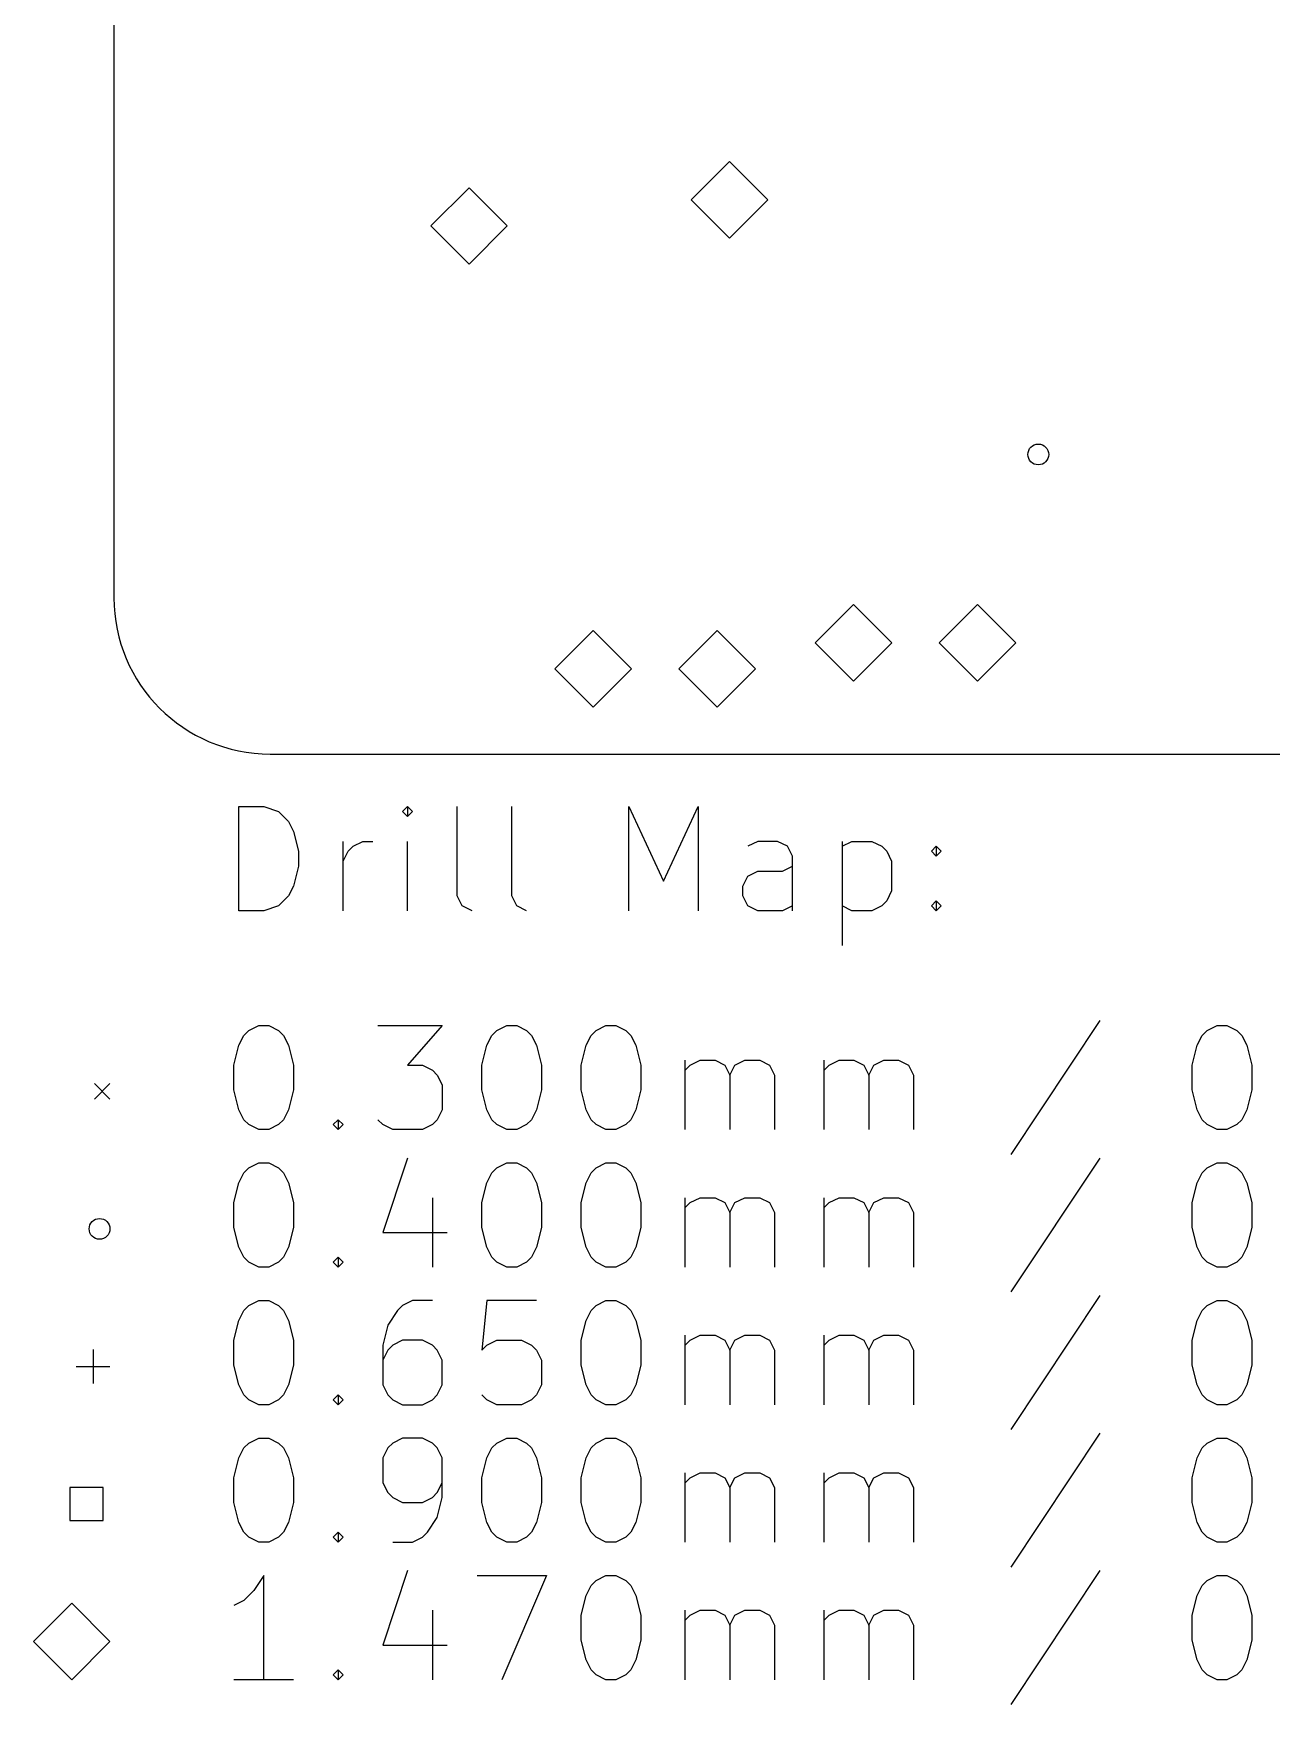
# Model space of a CAD drawing. Extents: x 0.1 to 14.8, y -5.9 to -0.7.
# Drawn here: x 0.097 to 1.033, y -5.876 to -4.613 of the extents above; entities that cross this region are included whole.
import ezdxf

# ---------------------------------------------------------------- set-up
doc = ezdxf.new("R2010")
doc.units = 0
doc.header["$MEASUREMENT"] = 0
doc.layers.add('BLACK', color=7, linetype='CONTINUOUS')

msp = doc.modelspace()

# ---------------------------------------------------------------- linework, layer by layer
at = {"layer": 'BLACK', "linetype": 'CONTINUOUS'}
for p, q in [((0.15748, -1.61417), (0.15748, -5.03937)), ((0.622835, -4.70984), (0.593898, -4.73878)), ((0.651772, -4.73878), (0.622835, -4.70984)), ((0.425984, -4.72953), (0.397047, -4.75846)), ((0.454921, -4.75846), (0.425984, -4.72953)), ((0.593898, -4.73878), (0.622835, -4.76772)), ((0.622835, -4.76772), (0.651772, -4.73878)), ((0.397047, -4.75846), (0.425984, -4.7874)), ((0.425984, -4.7874), (0.454921, -4.75846)), ((0.716585, -5.04449), (0.687648, -5.07343)), ((0.745522, -5.07343), (0.716585, -5.04449)), ((0.810335, -5.04449), (0.781398, -5.07343)), ((0.839272, -5.07343), (0.810335, -5.04449)), ((0.519734, -5.06417), (0.490797, -5.09311)), ((0.548671, -5.09311), (0.519734, -5.06417)), ((0.613484, -5.06417), (0.584547, -5.09311)), ((0.642421, -5.09311), (0.613484, -5.06417)), ((0.687648, -5.07343), (0.716585, -5.10236)), ((0.716585, -5.10236), (0.745522, -5.07343)), ((0.781398, -5.07343), (0.810335, -5.10236)), ((0.810335, -5.10236), (0.839272, -5.07343)), ((0.490797, -5.09311), (0.519734, -5.12205)), ((0.519734, -5.12205), (0.548671, -5.09311)), ((0.584547, -5.09311), (0.613484, -5.12205)), ((0.613484, -5.12205), (0.642421, -5.09311)), ((0.275591, -5.15748), (14.6457, -5.15748)), ((0.252015, -5.27597), (0.252015, -5.19723)), ((0.252015, -5.19723), (0.270763, -5.19723)), ((0.270763, -5.19723), (0.282012, -5.20098)), ((0.282012, -5.20098), (0.289511, -5.20848)), ((0.379499, -5.19723), (0.37575, -5.20098)), ((0.37575, -5.20098), (0.379499, -5.20473)), ((0.383249, -5.20098), (0.379499, -5.19723)), ((0.379499, -5.19723), (0.379499, -5.20473)), ((0.379499, -5.20473), (0.383249, -5.20098)), ((0.416995, -5.26473), (0.416995, -5.19723)), ((0.45824, -5.26473), (0.45824, -5.19723)), ((0.546729, -5.27597), (0.546729, -5.19723)), ((0.546729, -5.19723), (0.572975, -5.25348)), ((0.572975, -5.25348), (0.599222, -5.19723)), ((0.599222, -5.19723), (0.599222, -5.27597)), ((0.289511, -5.20848), (0.29326, -5.21598)), ((0.29326, -5.21598), (0.29701, -5.23098)), ((0.330756, -5.27597), (0.330756, -5.22348)), ((0.334505, -5.23098), (0.338255, -5.22723)), ((0.338255, -5.22723), (0.345754, -5.22348)), ((0.345754, -5.22348), (0.353253, -5.22348)), ((0.379499, -5.27597), (0.379499, -5.22348)), ((0.644216, -5.22348), (0.636717, -5.22723)), ((0.659214, -5.22348), (0.644216, -5.22348)), ((0.666714, -5.22723), (0.659214, -5.22348)), ((0.670463, -5.23473), (0.666714, -5.22723)), ((0.707958, -5.22348), (0.707958, -5.30222)), ((0.707958, -5.22723), (0.715457, -5.22348)), ((0.715457, -5.22348), (0.730456, -5.22348)), ((0.730456, -5.22348), (0.737955, -5.22723)), ((0.737955, -5.22723), (0.741704, -5.23098)), ((0.77545, -5.23098), (0.779199, -5.22723)), ((0.779199, -5.22723), (0.782949, -5.23098)), ((0.779199, -5.22723), (0.779199, -5.23473)), ((0.29701, -5.23098), (0.29701, -5.24223)), ((0.330756, -5.23848), (0.334505, -5.23098)), ((0.670463, -5.27597), (0.670463, -5.23473)), ((0.741704, -5.23098), (0.745454, -5.23848)), ((0.745454, -5.23848), (0.745454, -5.26098)), ((0.779199, -5.23473), (0.77545, -5.23098)), ((0.782949, -5.23098), (0.779199, -5.23473)), ((0.29701, -5.24223), (0.29326, -5.25723)), ((0.632968, -5.25723), (0.636717, -5.24973)), ((0.636717, -5.24973), (0.644216, -5.24598)), ((0.644216, -5.24598), (0.662964, -5.24598)), ((0.662964, -5.24598), (0.670463, -5.24223)), ((0.289511, -5.26473), (0.282012, -5.27223)), ((0.29326, -5.25723), (0.289511, -5.26473)), ((0.420744, -5.27223), (0.416995, -5.26473)), ((0.461989, -5.27223), (0.45824, -5.26473)), ((0.632968, -5.26473), (0.632968, -5.25723)), ((0.636717, -5.27223), (0.632968, -5.26473)), ((0.745454, -5.26098), (0.741704, -5.26848)), ((0.270763, -5.27597), (0.252015, -5.27597)), ((0.282012, -5.27223), (0.270763, -5.27597)), ((0.428243, -5.27597), (0.420744, -5.27223)), ((0.469488, -5.27597), (0.461989, -5.27223)), ((0.644216, -5.27597), (0.636717, -5.27223)), ((0.662964, -5.27597), (0.644216, -5.27597)), ((0.670463, -5.27223), (0.662964, -5.27597)), ((0.715457, -5.27597), (0.707958, -5.27223)), ((0.730456, -5.27597), (0.715457, -5.27597)), ((0.737955, -5.27223), (0.730456, -5.27597)), ((0.741704, -5.26848), (0.737955, -5.27223)), ((0.77545, -5.27223), (0.779199, -5.26848)), ((0.779199, -5.27597), (0.77545, -5.27223)), ((0.779199, -5.26848), (0.782949, -5.27223)), ((0.779199, -5.26848), (0.779199, -5.27597)), ((0.782949, -5.27223), (0.779199, -5.27597)), ((0.255765, -5.37009), (0.259514, -5.36634)), ((0.259514, -5.36634), (0.267013, -5.36259)), ((0.267013, -5.36259), (0.274513, -5.36259)), ((0.274513, -5.36259), (0.282012, -5.36634)), ((0.282012, -5.36634), (0.285761, -5.37009)), ((0.357002, -5.36259), (0.405746, -5.36259)), ((0.405746, -5.36259), (0.379499, -5.39259)), ((0.443241, -5.37009), (0.446991, -5.36634)), ((0.446991, -5.36634), (0.45449, -5.36259)), ((0.45449, -5.36259), (0.461989, -5.36259)), ((0.461989, -5.36259), (0.469488, -5.36634)), ((0.469488, -5.36634), (0.473238, -5.37009)), ((0.518232, -5.37009), (0.521982, -5.36634)), ((0.521982, -5.36634), (0.529481, -5.36259)), ((0.529481, -5.36259), (0.53698, -5.36259)), ((0.53698, -5.36259), (0.544479, -5.36634)), ((0.544479, -5.36634), (0.548228, -5.37009)), ((0.902934, -5.35884), (0.835442, -5.46008)), ((0.980174, -5.37009), (0.983924, -5.36634)), ((0.983924, -5.36634), (0.991423, -5.36259)), ((0.991423, -5.36259), (0.998922, -5.36259)), ((0.998922, -5.36259), (1.00642, -5.36634)), ((1.00642, -5.36634), (1.01017, -5.37009)), ((0.248266, -5.39259), (0.252015, -5.37759)), ((0.252015, -5.37759), (0.255765, -5.37009)), ((0.285761, -5.37009), (0.289511, -5.37759)), ((0.289511, -5.37759), (0.29326, -5.39259)), ((0.435742, -5.39259), (0.439492, -5.37759)), ((0.439492, -5.37759), (0.443241, -5.37009)), ((0.473238, -5.37009), (0.476987, -5.37759)), ((0.476987, -5.37759), (0.480737, -5.39259)), ((0.510733, -5.39259), (0.514483, -5.37759)), ((0.514483, -5.37759), (0.518232, -5.37009)), ((0.548228, -5.37009), (0.551978, -5.37759)), ((0.551978, -5.37759), (0.555727, -5.39259)), ((0.972675, -5.39259), (0.976425, -5.37759)), ((0.976425, -5.37759), (0.980174, -5.37009)), ((1.01017, -5.37009), (1.01392, -5.37759)), ((1.01392, -5.37759), (1.01767, -5.39259)), ((0.589473, -5.44133), (0.589473, -5.38884)), ((0.593223, -5.39259), (0.600722, -5.38884)), ((0.600722, -5.38884), (0.61197, -5.38884)), ((0.61197, -5.38884), (0.619469, -5.39259)), ((0.626969, -5.39259), (0.634468, -5.38884)), ((0.634468, -5.38884), (0.645716, -5.38884)), ((0.645716, -5.38884), (0.653215, -5.39259)), ((0.69446, -5.44133), (0.69446, -5.38884)), ((0.69821, -5.39259), (0.705709, -5.38884)), ((0.705709, -5.38884), (0.716957, -5.38884)), ((0.716957, -5.38884), (0.724456, -5.39259)), ((0.731955, -5.39259), (0.739454, -5.38884)), ((0.739454, -5.38884), (0.750703, -5.38884)), ((0.750703, -5.38884), (0.758202, -5.39259)), ((0.248266, -5.41133), (0.248266, -5.39259)), ((0.29326, -5.39259), (0.29326, -5.41133)), ((0.379499, -5.39259), (0.390748, -5.39259)), ((0.390748, -5.39259), (0.398247, -5.39633)), ((0.398247, -5.39633), (0.401997, -5.40008)), ((0.401997, -5.40008), (0.405746, -5.40758)), ((0.435742, -5.41133), (0.435742, -5.39259)), ((0.480737, -5.39259), (0.480737, -5.41133)), ((0.510733, -5.41133), (0.510733, -5.39259)), ((0.555727, -5.39259), (0.555727, -5.41133)), ((0.589473, -5.39633), (0.593223, -5.39259)), ((0.619469, -5.39259), (0.623219, -5.40008)), ((0.623219, -5.40008), (0.626969, -5.39259)), ((0.623219, -5.40008), (0.623219, -5.44133)), ((0.653215, -5.39259), (0.656965, -5.40008)), ((0.656965, -5.40008), (0.656965, -5.44133)), ((0.69446, -5.39633), (0.69821, -5.39259)), ((0.724456, -5.39259), (0.728206, -5.40008)), ((0.728206, -5.40008), (0.731955, -5.39259)), ((0.728206, -5.40008), (0.728206, -5.44133)), ((0.758202, -5.39259), (0.761952, -5.40008)), ((0.761952, -5.40008), (0.761952, -5.44133)), ((0.972675, -5.41133), (0.972675, -5.39259)), ((1.01767, -5.39259), (1.01767, -5.41133)), ((0.142717, -5.4065), (0.154528, -5.41831)), ((0.154528, -5.4065), (0.142717, -5.41831)), ((0.252015, -5.42633), (0.248266, -5.41133)), ((0.29326, -5.41133), (0.289511, -5.42633)), ((0.405746, -5.40758), (0.405746, -5.42633)), ((0.439492, -5.42633), (0.435742, -5.41133)), ((0.480737, -5.41133), (0.476987, -5.42633)), ((0.514483, -5.42633), (0.510733, -5.41133)), ((0.555727, -5.41133), (0.551978, -5.42633)), ((0.976425, -5.42633), (0.972675, -5.41133)), ((1.01767, -5.41133), (1.01392, -5.42633)), ((0.255765, -5.43383), (0.252015, -5.42633)), ((0.289511, -5.42633), (0.285761, -5.43383)), ((0.405746, -5.42633), (0.401997, -5.43383)), ((0.443241, -5.43383), (0.439492, -5.42633)), ((0.476987, -5.42633), (0.473238, -5.43383)), ((0.518232, -5.43383), (0.514483, -5.42633)), ((0.551978, -5.42633), (0.548228, -5.43383)), ((0.980174, -5.43383), (0.976425, -5.42633)), ((1.01392, -5.42633), (1.01017, -5.43383)), ((0.259514, -5.43758), (0.255765, -5.43383)), ((0.267013, -5.44133), (0.259514, -5.43758)), ((0.274513, -5.44133), (0.267013, -5.44133)), ((0.282012, -5.43758), (0.274513, -5.44133)), ((0.285761, -5.43383), (0.282012, -5.43758)), ((0.323256, -5.43758), (0.327006, -5.43383)), ((0.327006, -5.44133), (0.323256, -5.43758)), ((0.327006, -5.43383), (0.330756, -5.43758)), ((0.327006, -5.43383), (0.327006, -5.44133)), ((0.330756, -5.43758), (0.327006, -5.44133)), ((0.360752, -5.43758), (0.357002, -5.43383)), ((0.368251, -5.44133), (0.360752, -5.43758)), ((0.390748, -5.44133), (0.368251, -5.44133)), ((0.398247, -5.43758), (0.390748, -5.44133)), ((0.401997, -5.43383), (0.398247, -5.43758)), ((0.446991, -5.43758), (0.443241, -5.43383)), ((0.45449, -5.44133), (0.446991, -5.43758)), ((0.461989, -5.44133), (0.45449, -5.44133)), ((0.469488, -5.43758), (0.461989, -5.44133)), ((0.473238, -5.43383), (0.469488, -5.43758)), ((0.521982, -5.43758), (0.518232, -5.43383)), ((0.529481, -5.44133), (0.521982, -5.43758)), ((0.53698, -5.44133), (0.529481, -5.44133)), ((0.544479, -5.43758), (0.53698, -5.44133)), ((0.548228, -5.43383), (0.544479, -5.43758)), ((0.983924, -5.43758), (0.980174, -5.43383)), ((0.991423, -5.44133), (0.983924, -5.43758)), ((0.998922, -5.44133), (0.991423, -5.44133)), ((1.00642, -5.43758), (0.998922, -5.44133)), ((1.01017, -5.43383), (1.00642, -5.43758)), ((0.259514, -5.47028), (0.267013, -5.46653)), ((0.267013, -5.46653), (0.274513, -5.46653)), ((0.274513, -5.46653), (0.282012, -5.47028)), ((0.379499, -5.46278), (0.360752, -5.51902)), ((0.446991, -5.47028), (0.45449, -5.46653)), ((0.45449, -5.46653), (0.461989, -5.46653)), ((0.461989, -5.46653), (0.469488, -5.47028)), ((0.521982, -5.47028), (0.529481, -5.46653)), ((0.529481, -5.46653), (0.53698, -5.46653)), ((0.53698, -5.46653), (0.544479, -5.47028)), ((0.902934, -5.46278), (0.835442, -5.56401)), ((0.983924, -5.47028), (0.991423, -5.46653)), ((0.991423, -5.46653), (0.998922, -5.46653)), ((0.998922, -5.46653), (1.00642, -5.47028)), ((0.252015, -5.48152), (0.255765, -5.47403)), ((0.255765, -5.47403), (0.259514, -5.47028)), ((0.282012, -5.47028), (0.285761, -5.47403)), ((0.285761, -5.47403), (0.289511, -5.48152)), ((0.439492, -5.48152), (0.443241, -5.47403)), ((0.443241, -5.47403), (0.446991, -5.47028)), ((0.469488, -5.47028), (0.473238, -5.47403)), ((0.473238, -5.47403), (0.476987, -5.48152)), ((0.514483, -5.48152), (0.518232, -5.47403)), ((0.518232, -5.47403), (0.521982, -5.47028)), ((0.544479, -5.47028), (0.548228, -5.47403)), ((0.548228, -5.47403), (0.551978, -5.48152)), ((0.976425, -5.48152), (0.980174, -5.47403)), ((0.980174, -5.47403), (0.983924, -5.47028)), ((1.00642, -5.47028), (1.01017, -5.47403)), ((1.01017, -5.47403), (1.01392, -5.48152)), ((0.248266, -5.49652), (0.252015, -5.48152)), ((0.289511, -5.48152), (0.29326, -5.49652)), ((0.398247, -5.49277), (0.398247, -5.54527)), ((0.435742, -5.49652), (0.439492, -5.48152)), ((0.476987, -5.48152), (0.480737, -5.49652)), ((0.510733, -5.49652), (0.514483, -5.48152)), ((0.551978, -5.48152), (0.555727, -5.49652)), ((0.589473, -5.54527), (0.589473, -5.49277)), ((0.593223, -5.49652), (0.600722, -5.49277)), ((0.600722, -5.49277), (0.61197, -5.49277)), ((0.61197, -5.49277), (0.619469, -5.49652)), ((0.626969, -5.49652), (0.634468, -5.49277)), ((0.634468, -5.49277), (0.645716, -5.49277)), ((0.645716, -5.49277), (0.653215, -5.49652)), ((0.69446, -5.54527), (0.69446, -5.49277)), ((0.69821, -5.49652), (0.705709, -5.49277)), ((0.705709, -5.49277), (0.716957, -5.49277)), ((0.716957, -5.49277), (0.724456, -5.49652)), ((0.731955, -5.49652), (0.739454, -5.49277)), ((0.739454, -5.49277), (0.750703, -5.49277)), ((0.750703, -5.49277), (0.758202, -5.49652)), ((0.972675, -5.49652), (0.976425, -5.48152)), ((1.01392, -5.48152), (1.01767, -5.49652)), ((0.248266, -5.51527), (0.248266, -5.49652)), ((0.29326, -5.49652), (0.29326, -5.51527)), ((0.435742, -5.51527), (0.435742, -5.49652)), ((0.480737, -5.49652), (0.480737, -5.51527)), ((0.510733, -5.51527), (0.510733, -5.49652)), ((0.555727, -5.49652), (0.555727, -5.51527)), ((0.589473, -5.50027), (0.593223, -5.49652)), ((0.619469, -5.49652), (0.623219, -5.50402)), ((0.623219, -5.50402), (0.626969, -5.49652)), ((0.623219, -5.50402), (0.623219, -5.54527)), ((0.653215, -5.49652), (0.656965, -5.50402)), ((0.656965, -5.50402), (0.656965, -5.54527)), ((0.69446, -5.50027), (0.69821, -5.49652)), ((0.724456, -5.49652), (0.728206, -5.50402)), ((0.728206, -5.50402), (0.731955, -5.49652)), ((0.728206, -5.50402), (0.728206, -5.54527)), ((0.758202, -5.49652), (0.761952, -5.50402)), ((0.761952, -5.50402), (0.761952, -5.54527)), ((0.972675, -5.51527), (0.972675, -5.49652)), ((1.01767, -5.49652), (1.01767, -5.51527)), ((0.252015, -5.53027), (0.248266, -5.51527)), ((0.29326, -5.51527), (0.289511, -5.53027)), ((0.439492, -5.53027), (0.435742, -5.51527)), ((0.480737, -5.51527), (0.476987, -5.53027)), ((0.514483, -5.53027), (0.510733, -5.51527)), ((0.555727, -5.51527), (0.551978, -5.53027)), ((0.976425, -5.53027), (0.972675, -5.51527)), ((1.01767, -5.51527), (1.01392, -5.53027)), ((0.255765, -5.53777), (0.252015, -5.53027)), ((0.289511, -5.53027), (0.285761, -5.53777)), ((0.360752, -5.51902), (0.409496, -5.51902)), ((0.443241, -5.53777), (0.439492, -5.53027)), ((0.476987, -5.53027), (0.473238, -5.53777)), ((0.518232, -5.53777), (0.514483, -5.53027)), ((0.551978, -5.53027), (0.548228, -5.53777)), ((0.980174, -5.53777), (0.976425, -5.53027)), ((1.01392, -5.53027), (1.01017, -5.53777)), ((0.259514, -5.54152), (0.255765, -5.53777)), ((0.267013, -5.54527), (0.259514, -5.54152)), ((0.282012, -5.54152), (0.274513, -5.54527)), ((0.285761, -5.53777), (0.282012, -5.54152)), ((0.323256, -5.54152), (0.327006, -5.53777)), ((0.327006, -5.54527), (0.323256, -5.54152)), ((0.327006, -5.53777), (0.330756, -5.54152)), ((0.327006, -5.53777), (0.327006, -5.54527)), ((0.330756, -5.54152), (0.327006, -5.54527)), ((0.446991, -5.54152), (0.443241, -5.53777)), ((0.45449, -5.54527), (0.446991, -5.54152)), ((0.469488, -5.54152), (0.461989, -5.54527)), ((0.473238, -5.53777), (0.469488, -5.54152)), ((0.521982, -5.54152), (0.518232, -5.53777)), ((0.529481, -5.54527), (0.521982, -5.54152)), ((0.544479, -5.54152), (0.53698, -5.54527)), ((0.548228, -5.53777), (0.544479, -5.54152)), ((0.983924, -5.54152), (0.980174, -5.53777)), ((0.991423, -5.54527), (0.983924, -5.54152)), ((1.00642, -5.54152), (0.998922, -5.54527)), ((1.01017, -5.53777), (1.00642, -5.54152)), ((0.274513, -5.54527), (0.267013, -5.54527)), ((0.461989, -5.54527), (0.45449, -5.54527)), ((0.53698, -5.54527), (0.529481, -5.54527)), ((0.998922, -5.54527), (0.991423, -5.54527)), ((0.902934, -5.56671), (0.835442, -5.66795)), ((0.252015, -5.58546), (0.255765, -5.57796)), ((0.255765, -5.57796), (0.259514, -5.57421)), ((0.259514, -5.57421), (0.267013, -5.57046)), ((0.267013, -5.57046), (0.274513, -5.57046)), ((0.274513, -5.57046), (0.282012, -5.57421)), ((0.282012, -5.57421), (0.285761, -5.57796)), ((0.285761, -5.57796), (0.289511, -5.58546)), ((0.372, -5.57796), (0.364501, -5.58921)), ((0.37575, -5.57421), (0.372, -5.57796)), ((0.383249, -5.57046), (0.37575, -5.57421)), ((0.398247, -5.57046), (0.383249, -5.57046)), ((0.439492, -5.57046), (0.435742, -5.60796)), ((0.476987, -5.57046), (0.439492, -5.57046)), ((0.514483, -5.58546), (0.518232, -5.57796)), ((0.518232, -5.57796), (0.521982, -5.57421)), ((0.521982, -5.57421), (0.529481, -5.57046)), ((0.529481, -5.57046), (0.53698, -5.57046)), ((0.53698, -5.57046), (0.544479, -5.57421)), ((0.544479, -5.57421), (0.548228, -5.57796)), ((0.548228, -5.57796), (0.551978, -5.58546)), ((0.976425, -5.58546), (0.980174, -5.57796)), ((0.980174, -5.57796), (0.983924, -5.57421)), ((0.983924, -5.57421), (0.991423, -5.57046)), ((0.991423, -5.57046), (0.998922, -5.57046)), ((0.998922, -5.57046), (1.00642, -5.57421)), ((1.00642, -5.57421), (1.01017, -5.57796)), ((1.01017, -5.57796), (1.01392, -5.58546)), ((0.248266, -5.60046), (0.252015, -5.58546)), ((0.289511, -5.58546), (0.29326, -5.60046)), ((0.364501, -5.58921), (0.360752, -5.60421)), ((0.510733, -5.60046), (0.514483, -5.58546)), ((0.551978, -5.58546), (0.555727, -5.60046)), ((0.972675, -5.60046), (0.976425, -5.58546)), ((1.01392, -5.58546), (1.01767, -5.60046)), ((0.248266, -5.61921), (0.248266, -5.60046)), ((0.29326, -5.60046), (0.29326, -5.61921)), ((0.360752, -5.60421), (0.360752, -5.63421)), ((0.368251, -5.60421), (0.364501, -5.60796)), ((0.37575, -5.60046), (0.368251, -5.60421)), ((0.390748, -5.60046), (0.37575, -5.60046)), ((0.398247, -5.60421), (0.390748, -5.60046)), ((0.401997, -5.60796), (0.398247, -5.60421)), ((0.435742, -5.60796), (0.439492, -5.60421)), ((0.439492, -5.60421), (0.446991, -5.60046)), ((0.446991, -5.60046), (0.465739, -5.60046)), ((0.465739, -5.60046), (0.473238, -5.60421)), ((0.473238, -5.60421), (0.476987, -5.60796)), ((0.510733, -5.61921), (0.510733, -5.60046)), ((0.555727, -5.60046), (0.555727, -5.61921)), ((0.589473, -5.6492), (0.589473, -5.59671)), ((0.589473, -5.60421), (0.593223, -5.60046)), ((0.593223, -5.60046), (0.600722, -5.59671)), ((0.600722, -5.59671), (0.61197, -5.59671)), ((0.61197, -5.59671), (0.619469, -5.60046)), ((0.619469, -5.60046), (0.623219, -5.60796)), ((0.623219, -5.60796), (0.626969, -5.60046)), ((0.626969, -5.60046), (0.634468, -5.59671)), ((0.634468, -5.59671), (0.645716, -5.59671)), ((0.645716, -5.59671), (0.653215, -5.60046)), ((0.653215, -5.60046), (0.656965, -5.60796)), ((0.69446, -5.6492), (0.69446, -5.59671)), ((0.69446, -5.60421), (0.69821, -5.60046)), ((0.69821, -5.60046), (0.705709, -5.59671)), ((0.705709, -5.59671), (0.716957, -5.59671)), ((0.716957, -5.59671), (0.724456, -5.60046)), ((0.724456, -5.60046), (0.728206, -5.60796)), ((0.728206, -5.60796), (0.731955, -5.60046)), ((0.731955, -5.60046), (0.739454, -5.59671)), ((0.739454, -5.59671), (0.750703, -5.59671)), ((0.750703, -5.59671), (0.758202, -5.60046)), ((0.758202, -5.60046), (0.761952, -5.60796)), ((0.972675, -5.61921), (0.972675, -5.60046)), ((1.01767, -5.60046), (1.01767, -5.61921)), ((0.141732, -5.60748), (0.141732, -5.63307)), ((0.252015, -5.63421), (0.248266, -5.61921)), ((0.29326, -5.61921), (0.289511, -5.63421)), ((0.364501, -5.60796), (0.360752, -5.61546)), ((0.405746, -5.61546), (0.401997, -5.60796)), ((0.405746, -5.63421), (0.405746, -5.61546)), ((0.476987, -5.60796), (0.480737, -5.61546)), ((0.480737, -5.61546), (0.480737, -5.63421)), ((0.514483, -5.63421), (0.510733, -5.61921)), ((0.555727, -5.61921), (0.551978, -5.63421)), ((0.623219, -5.60796), (0.623219, -5.6492)), ((0.656965, -5.60796), (0.656965, -5.6492)), ((0.728206, -5.60796), (0.728206, -5.6492)), ((0.761952, -5.60796), (0.761952, -5.6492)), ((0.976425, -5.63421), (0.972675, -5.61921)), ((1.01767, -5.61921), (1.01392, -5.63421)), ((0.128937, -5.62028), (0.154528, -5.62028)), ((0.255765, -5.6417), (0.252015, -5.63421)), ((0.259514, -5.64545), (0.255765, -5.6417)), ((0.285761, -5.6417), (0.282012, -5.64545)), ((0.289511, -5.63421), (0.285761, -5.6417)), ((0.323256, -5.64545), (0.327006, -5.6417)), ((0.327006, -5.6417), (0.330756, -5.64545)), ((0.327006, -5.6417), (0.327006, -5.6492)), ((0.360752, -5.63421), (0.364501, -5.6417)), ((0.364501, -5.6417), (0.368251, -5.64545)), ((0.398247, -5.64545), (0.401997, -5.6417)), ((0.401997, -5.6417), (0.405746, -5.63421)), ((0.439492, -5.64545), (0.435742, -5.6417)), ((0.476987, -5.6417), (0.473238, -5.64545)), ((0.480737, -5.63421), (0.476987, -5.6417)), ((0.518232, -5.6417), (0.514483, -5.63421)), ((0.521982, -5.64545), (0.518232, -5.6417)), ((0.548228, -5.6417), (0.544479, -5.64545)), ((0.551978, -5.63421), (0.548228, -5.6417)), ((0.980174, -5.6417), (0.976425, -5.63421)), ((0.983924, -5.64545), (0.980174, -5.6417)), ((1.01017, -5.6417), (1.00642, -5.64545)), ((1.01392, -5.63421), (1.01017, -5.6417)), ((0.267013, -5.6492), (0.259514, -5.64545)), ((0.274513, -5.6492), (0.267013, -5.6492)), ((0.282012, -5.64545), (0.274513, -5.6492)), ((0.327006, -5.6492), (0.323256, -5.64545)), ((0.330756, -5.64545), (0.327006, -5.6492)), ((0.368251, -5.64545), (0.37575, -5.6492)), ((0.37575, -5.6492), (0.390748, -5.6492)), ((0.390748, -5.6492), (0.398247, -5.64545)), ((0.446991, -5.6492), (0.439492, -5.64545)), ((0.465739, -5.6492), (0.446991, -5.6492)), ((0.473238, -5.64545), (0.465739, -5.6492)), ((0.529481, -5.6492), (0.521982, -5.64545)), ((0.53698, -5.6492), (0.529481, -5.6492)), ((0.544479, -5.64545), (0.53698, -5.6492)), ((0.991423, -5.6492), (0.983924, -5.64545)), ((0.998922, -5.6492), (0.991423, -5.6492)), ((1.00642, -5.64545), (0.998922, -5.6492)), ((0.252015, -5.6894), (0.255765, -5.6819)), ((0.255765, -5.6819), (0.259514, -5.67815)), ((0.259514, -5.67815), (0.267013, -5.6744)), ((0.267013, -5.6744), (0.274513, -5.6744)), ((0.274513, -5.6744), (0.282012, -5.67815)), ((0.282012, -5.67815), (0.285761, -5.6819)), ((0.285761, -5.6819), (0.289511, -5.6894)), ((0.364501, -5.6819), (0.360752, -5.6894)), ((0.368251, -5.67815), (0.364501, -5.6819)), ((0.37575, -5.6744), (0.368251, -5.67815)), ((0.390748, -5.6744), (0.37575, -5.6744)), ((0.398247, -5.67815), (0.390748, -5.6744)), ((0.401997, -5.6819), (0.398247, -5.67815)), ((0.405746, -5.6894), (0.401997, -5.6819)), ((0.439492, -5.6894), (0.443241, -5.6819)), ((0.443241, -5.6819), (0.446991, -5.67815)), ((0.446991, -5.67815), (0.45449, -5.6744)), ((0.45449, -5.6744), (0.461989, -5.6744)), ((0.461989, -5.6744), (0.469488, -5.67815)), ((0.469488, -5.67815), (0.473238, -5.6819)), ((0.473238, -5.6819), (0.476987, -5.6894)), ((0.514483, -5.6894), (0.518232, -5.6819)), ((0.518232, -5.6819), (0.521982, -5.67815)), ((0.521982, -5.67815), (0.529481, -5.6744)), ((0.529481, -5.6744), (0.53698, -5.6744)), ((0.53698, -5.6744), (0.544479, -5.67815)), ((0.544479, -5.67815), (0.548228, -5.6819)), ((0.548228, -5.6819), (0.551978, -5.6894)), ((0.902934, -5.67065), (0.835442, -5.77189)), ((0.976425, -5.6894), (0.980174, -5.6819)), ((0.980174, -5.6819), (0.983924, -5.67815)), ((0.983924, -5.67815), (0.991423, -5.6744)), ((0.991423, -5.6744), (0.998922, -5.6744)), ((0.998922, -5.6744), (1.00642, -5.67815)), ((1.00642, -5.67815), (1.01017, -5.6819)), ((1.01017, -5.6819), (1.01392, -5.6894)), ((0.248266, -5.7044), (0.252015, -5.6894)), ((0.289511, -5.6894), (0.29326, -5.7044)), ((0.360752, -5.6894), (0.360752, -5.70815)), ((0.405746, -5.71939), (0.405746, -5.6894)), ((0.435742, -5.7044), (0.439492, -5.6894)), ((0.476987, -5.6894), (0.480737, -5.7044)), ((0.510733, -5.7044), (0.514483, -5.6894)), ((0.551978, -5.6894), (0.555727, -5.7044)), ((0.972675, -5.7044), (0.976425, -5.6894)), ((1.01392, -5.6894), (1.01767, -5.7044)), ((0.248266, -5.72314), (0.248266, -5.7044)), ((0.29326, -5.7044), (0.29326, -5.72314)), ((0.360752, -5.70815), (0.364501, -5.71564)), ((0.401997, -5.71564), (0.405746, -5.70815)), ((0.435742, -5.72314), (0.435742, -5.7044)), ((0.480737, -5.7044), (0.480737, -5.72314)), ((0.510733, -5.72314), (0.510733, -5.7044)), ((0.555727, -5.7044), (0.555727, -5.72314)), ((0.589473, -5.75314), (0.589473, -5.70065)), ((0.589473, -5.70815), (0.593223, -5.7044)), ((0.593223, -5.7044), (0.600722, -5.70065)), ((0.600722, -5.70065), (0.61197, -5.70065)), ((0.61197, -5.70065), (0.619469, -5.7044)), ((0.619469, -5.7044), (0.623219, -5.7119)), ((0.623219, -5.7119), (0.626969, -5.7044)), ((0.626969, -5.7044), (0.634468, -5.70065)), ((0.634468, -5.70065), (0.645716, -5.70065)), ((0.645716, -5.70065), (0.653215, -5.7044)), ((0.653215, -5.7044), (0.656965, -5.7119)), ((0.69446, -5.75314), (0.69446, -5.70065)), ((0.69446, -5.70815), (0.69821, -5.7044)), ((0.69821, -5.7044), (0.705709, -5.70065)), ((0.705709, -5.70065), (0.716957, -5.70065)), ((0.716957, -5.70065), (0.724456, -5.7044)), ((0.724456, -5.7044), (0.728206, -5.7119)), ((0.728206, -5.7119), (0.731955, -5.7044)), ((0.731955, -5.7044), (0.739454, -5.70065)), ((0.739454, -5.70065), (0.750703, -5.70065)), ((0.750703, -5.70065), (0.758202, -5.7044)), ((0.758202, -5.7044), (0.761952, -5.7119)), ((0.972675, -5.72314), (0.972675, -5.7044)), ((1.01767, -5.7044), (1.01767, -5.72314)), ((0.149339, -5.71169), (0.124283, -5.71169)), ((0.124283, -5.71169), (0.124283, -5.73674)), ((0.149339, -5.73674), (0.149339, -5.71169)), ((0.364501, -5.71564), (0.368251, -5.71939)), ((0.368251, -5.71939), (0.37575, -5.72314)), ((0.390748, -5.72314), (0.398247, -5.71939)), ((0.398247, -5.71939), (0.401997, -5.71564)), ((0.401997, -5.73439), (0.405746, -5.71939)), ((0.623219, -5.7119), (0.623219, -5.75314)), ((0.656965, -5.7119), (0.656965, -5.75314)), ((0.728206, -5.7119), (0.728206, -5.75314)), ((0.761952, -5.7119), (0.761952, -5.75314)), ((0.252015, -5.73814), (0.248266, -5.72314)), ((0.29326, -5.72314), (0.289511, -5.73814)), ((0.37575, -5.72314), (0.390748, -5.72314)), ((0.439492, -5.73814), (0.435742, -5.72314)), ((0.480737, -5.72314), (0.476987, -5.73814)), ((0.514483, -5.73814), (0.510733, -5.72314)), ((0.555727, -5.72314), (0.551978, -5.73814)), ((0.976425, -5.73814), (0.972675, -5.72314)), ((1.01767, -5.72314), (1.01392, -5.73814)), ((0.124283, -5.73674), (0.149339, -5.73674)), ((0.255765, -5.74564), (0.252015, -5.73814)), ((0.259514, -5.74939), (0.255765, -5.74564)), ((0.285761, -5.74564), (0.282012, -5.74939)), ((0.289511, -5.73814), (0.285761, -5.74564)), ((0.323256, -5.74939), (0.327006, -5.74564)), ((0.327006, -5.74564), (0.330756, -5.74939)), ((0.327006, -5.74564), (0.327006, -5.75314)), ((0.390748, -5.74939), (0.394498, -5.74564)), ((0.394498, -5.74564), (0.401997, -5.73439)), ((0.443241, -5.74564), (0.439492, -5.73814)), ((0.446991, -5.74939), (0.443241, -5.74564)), ((0.473238, -5.74564), (0.469488, -5.74939)), ((0.476987, -5.73814), (0.473238, -5.74564)), ((0.518232, -5.74564), (0.514483, -5.73814)), ((0.521982, -5.74939), (0.518232, -5.74564)), ((0.548228, -5.74564), (0.544479, -5.74939)), ((0.551978, -5.73814), (0.548228, -5.74564)), ((0.980174, -5.74564), (0.976425, -5.73814)), ((0.983924, -5.74939), (0.980174, -5.74564)), ((1.01017, -5.74564), (1.00642, -5.74939)), ((1.01392, -5.73814), (1.01017, -5.74564)), ((0.267013, -5.75314), (0.259514, -5.74939)), ((0.274513, -5.75314), (0.267013, -5.75314)), ((0.282012, -5.74939), (0.274513, -5.75314)), ((0.327006, -5.75314), (0.323256, -5.74939)), ((0.330756, -5.74939), (0.327006, -5.75314)), ((0.368251, -5.75314), (0.383249, -5.75314)), ((0.383249, -5.75314), (0.390748, -5.74939)), ((0.45449, -5.75314), (0.446991, -5.74939)), ((0.461989, -5.75314), (0.45449, -5.75314)), ((0.469488, -5.74939), (0.461989, -5.75314)), ((0.529481, -5.75314), (0.521982, -5.74939)), ((0.53698, -5.75314), (0.529481, -5.75314)), ((0.544479, -5.74939), (0.53698, -5.75314)), ((0.991423, -5.75314), (0.983924, -5.74939)), ((0.998922, -5.75314), (0.991423, -5.75314)), ((1.00642, -5.74939), (0.998922, -5.75314)), ((0.270763, -5.77834), (0.263264, -5.78959)), ((0.270763, -5.85708), (0.270763, -5.77834)), ((0.379499, -5.77459), (0.360752, -5.83083)), ((0.431993, -5.77834), (0.484486, -5.77834)), ((0.484486, -5.77834), (0.450741, -5.85708)), ((0.518232, -5.78584), (0.521982, -5.78209)), ((0.521982, -5.78209), (0.529481, -5.77834)), ((0.529481, -5.77834), (0.53698, -5.77834)), ((0.53698, -5.77834), (0.544479, -5.78209)), ((0.544479, -5.78209), (0.548228, -5.78584)), ((0.902934, -5.77459), (0.835442, -5.87582)), ((0.980174, -5.78584), (0.983924, -5.78209)), ((0.983924, -5.78209), (0.991423, -5.77834)), ((0.991423, -5.77834), (0.998922, -5.77834)), ((0.998922, -5.77834), (1.00642, -5.78209)), ((1.00642, -5.78209), (1.01017, -5.78584)), ((0.263264, -5.78959), (0.255765, -5.79708)), ((0.510733, -5.80833), (0.514483, -5.79334)), ((0.514483, -5.79334), (0.518232, -5.78584)), ((0.548228, -5.78584), (0.551978, -5.79334)), ((0.551978, -5.79334), (0.555727, -5.80833)), ((0.972675, -5.80833), (0.976425, -5.79334)), ((0.976425, -5.79334), (0.980174, -5.78584)), ((1.01017, -5.78584), (1.01392, -5.79334)), ((1.01392, -5.79334), (1.01767, -5.80833)), ((0.125591, -5.79921), (0.096654, -5.82815)), ((0.154528, -5.82815), (0.125591, -5.79921)), ((0.255765, -5.79708), (0.248266, -5.80083)), ((0.398247, -5.80458), (0.398247, -5.85708)), ((0.510733, -5.82708), (0.510733, -5.80833)), ((0.555727, -5.80833), (0.555727, -5.82708)), ((0.589473, -5.85708), (0.589473, -5.80458)), ((0.589473, -5.81208), (0.593223, -5.80833)), ((0.593223, -5.80833), (0.600722, -5.80458)), ((0.600722, -5.80458), (0.61197, -5.80458)), ((0.61197, -5.80458), (0.619469, -5.80833)), ((0.619469, -5.80833), (0.623219, -5.81583)), ((0.623219, -5.81583), (0.626969, -5.80833)), ((0.626969, -5.80833), (0.634468, -5.80458)), ((0.634468, -5.80458), (0.645716, -5.80458)), ((0.645716, -5.80458), (0.653215, -5.80833)), ((0.653215, -5.80833), (0.656965, -5.81583)), ((0.69446, -5.85708), (0.69446, -5.80458)), ((0.69446, -5.81208), (0.69821, -5.80833)), ((0.69821, -5.80833), (0.705709, -5.80458)), ((0.705709, -5.80458), (0.716957, -5.80458)), ((0.716957, -5.80458), (0.724456, -5.80833)), ((0.724456, -5.80833), (0.728206, -5.81583)), ((0.728206, -5.81583), (0.731955, -5.80833)), ((0.731955, -5.80833), (0.739454, -5.80458)), ((0.739454, -5.80458), (0.750703, -5.80458)), ((0.750703, -5.80458), (0.758202, -5.80833)), ((0.758202, -5.80833), (0.761952, -5.81583)), ((0.972675, -5.82708), (0.972675, -5.80833)), ((1.01767, -5.80833), (1.01767, -5.82708)), ((0.623219, -5.81583), (0.623219, -5.85708)), ((0.656965, -5.81583), (0.656965, -5.85708)), ((0.728206, -5.81583), (0.728206, -5.85708)), ((0.761952, -5.81583), (0.761952, -5.85708)), ((0.096654, -5.82815), (0.125591, -5.85709)), ((0.125591, -5.85709), (0.154528, -5.82815)), ((0.360752, -5.83083), (0.409496, -5.83083)), ((0.514483, -5.84208), (0.510733, -5.82708)), ((0.555727, -5.82708), (0.551978, -5.84208)), ((0.976425, -5.84208), (0.972675, -5.82708)), ((1.01767, -5.82708), (1.01392, -5.84208)), ((0.518232, -5.84958), (0.514483, -5.84208)), ((0.551978, -5.84208), (0.548228, -5.84958)), ((0.980174, -5.84958), (0.976425, -5.84208)), ((1.01392, -5.84208), (1.01017, -5.84958)), ((0.29326, -5.85708), (0.248266, -5.85708)), ((0.323256, -5.85333), (0.327006, -5.84958)), ((0.327006, -5.85708), (0.323256, -5.85333)), ((0.327006, -5.84958), (0.330756, -5.85333)), ((0.327006, -5.84958), (0.327006, -5.85708)), ((0.330756, -5.85333), (0.327006, -5.85708)), ((0.521982, -5.85333), (0.518232, -5.84958)), ((0.529481, -5.85708), (0.521982, -5.85333)), ((0.53698, -5.85708), (0.529481, -5.85708)), ((0.544479, -5.85333), (0.53698, -5.85708)), ((0.548228, -5.84958), (0.544479, -5.85333)), ((0.983924, -5.85333), (0.980174, -5.84958)), ((0.991423, -5.85708), (0.983924, -5.85333)), ((0.998922, -5.85708), (0.991423, -5.85708)), ((1.00642, -5.85333), (0.998922, -5.85708)), ((1.01017, -5.84958), (1.00642, -5.85333))]:
    msp.add_line(p, q, dxfattribs=at)
at = {"layer": 'BLACK'}
for centre in [(0.856299, -4.9311), (0.146654, -5.51634)]:
    msp.add_circle(centre, 0.007874, dxfattribs=at)
msp.add_arc((0.275591, -5.03937), 0.11811, -180, -90, dxfattribs=at)

doc.saveas('drawing.dxf')
